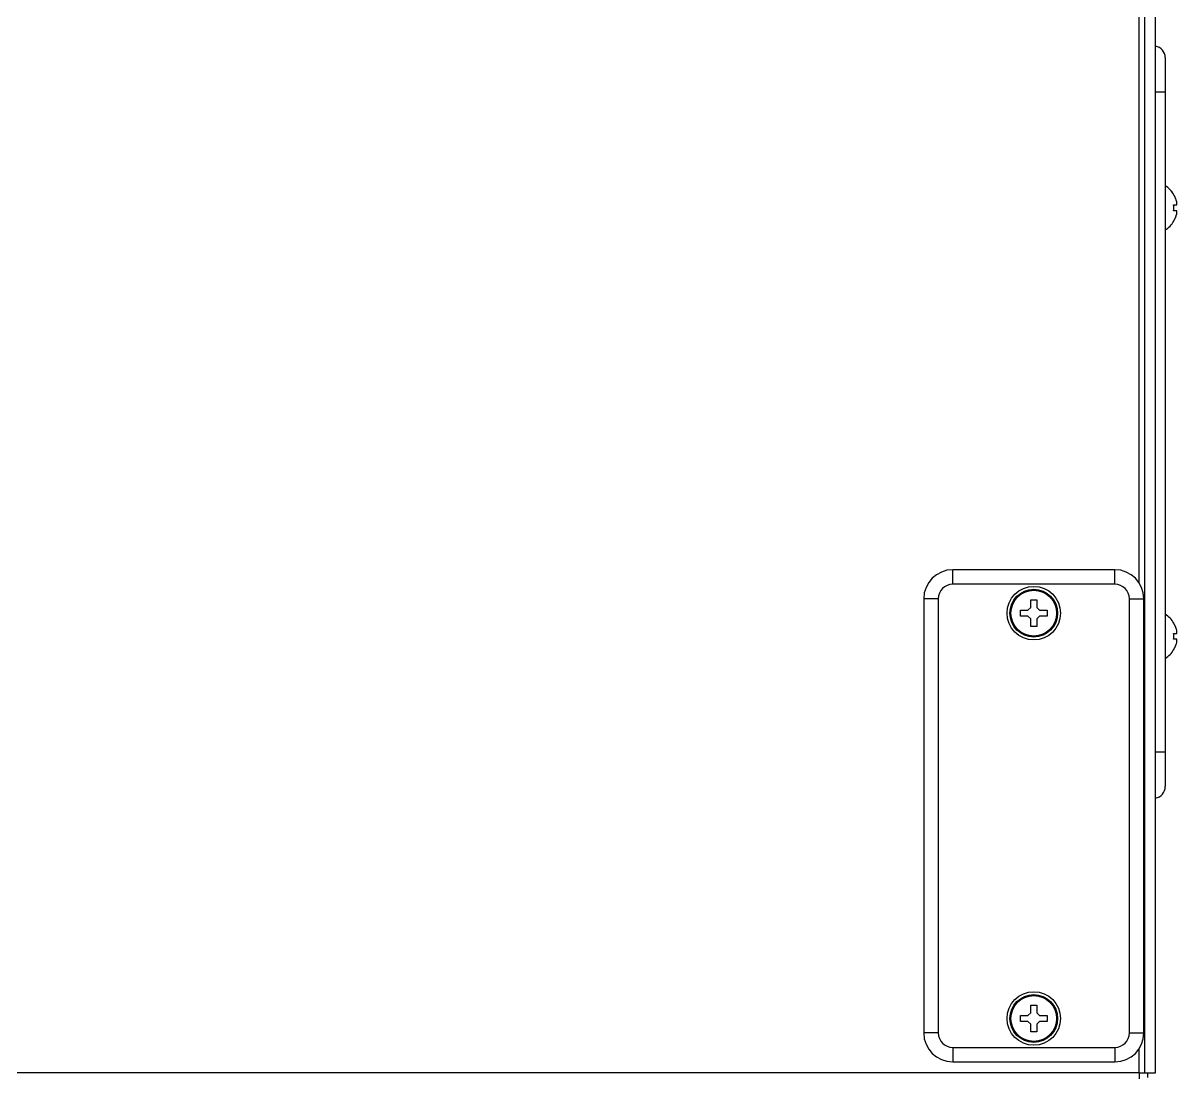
# Model space of a CAD drawing. Header units: millimetres. Extents: x -1538 to 3410, y -1646 to 2016.
# Drawn here: x 454.3 to 653.5, y -1516.9 to -1335.5 of the extents above; entities that cross this region are included whole.
import ezdxf

# ---------------------------------------------------------------- set-up
doc = ezdxf.new("R2010")
doc.units = ezdxf.units.MM
doc.header["$LTSCALE"] = 23.1
doc.layers.get('0').update_dxf_attribs({"linetype": 'CONTINUOUS'})

msp = doc.modelspace()

# ---------------------------------------------------------------- linework, layer by layer
at = {"linetype": 'Continuous'}
for p, q in [((647.03, -1432.26), (647.03, -755.66)), ((648.03, -1516.86), (648.03, -755.66)), ((649.83, -1516.86), (649.83, -755.66)), ((651.53, -1341.52), (651.53, -1467.41)), ((651.53, -1347.46), (649.83, -1347.46)), ((652.98, -1365.16), (653.01, -1365.16)), ((652.98, -1366.96), (653.53, -1366.96)), ((653.53, -1367.96), (652.98, -1367.96)), ((653.01, -1369.76), (652.98, -1369.76)), ((642.83, -1429.96), (614.83, -1429.96)), ((642.83, -1429.96), (614.83, -1429.96)), ((614.83, -1432.46), (614.83, -1429.96)), ((642.83, -1432.46), (642.83, -1429.96)), ((642.83, -1432.46), (614.83, -1432.46)), ((612.33, -1434.96), (609.83, -1434.96)), ((609.83, -1434.96), (609.83, -1509.96)), ((609.84, -1434.96), (609.84, -1509.96)), ((612.33, -1434.96), (612.33, -1509.96)), ((628.33, -1435.16), (629.33, -1435.16)), ((628.33, -1436.46), (628.33, -1435.16)), ((629.33, -1435.16), (629.33, -1436.46)), ((645.33, -1434.96), (647.83, -1434.96)), ((645.33, -1509.96), (645.33, -1434.96)), ((647.83, -1509.96), (647.83, -1434.96)), ((647.83, -1509.96), (647.83, -1434.96)), ((626.53, -1436.96), (627.83, -1436.96)), ((626.53, -1437.96), (626.53, -1436.96)), ((627.83, -1437.96), (626.53, -1437.96)), ((627.83, -1436.96), (628.33, -1436.46)), ((628.33, -1438.46), (627.83, -1437.96)), ((629.33, -1436.46), (629.83, -1436.96)), ((629.83, -1437.96), (629.33, -1438.46)), ((629.83, -1436.96), (631.13, -1436.96)), ((631.13, -1437.96), (629.83, -1437.96)), ((631.13, -1436.96), (631.13, -1437.96)), ((628.33, -1439.76), (628.33, -1438.46)), ((629.33, -1439.76), (628.33, -1439.76)), ((629.33, -1438.46), (629.33, -1439.76)), ((652.98, -1439.16), (653.01, -1439.16)), ((652.98, -1440.96), (653.53, -1440.96)), ((653.53, -1441.96), (652.98, -1441.96)), ((653.01, -1443.76), (652.98, -1443.76)), ((651.53, -1461.46), (649.83, -1461.46)), ((628.33, -1505.16), (629.33, -1505.16)), ((628.33, -1506.46), (628.33, -1505.16)), ((629.33, -1505.16), (629.33, -1506.46)), ((626.53, -1506.96), (627.83, -1506.96)), ((626.53, -1507.96), (626.53, -1506.96)), ((627.83, -1507.96), (626.53, -1507.96)), ((627.83, -1506.96), (628.33, -1506.46)), ((628.33, -1508.46), (627.83, -1507.96)), ((629.33, -1506.46), (629.83, -1506.96)), ((629.83, -1507.96), (629.33, -1508.46)), ((629.83, -1506.96), (631.13, -1506.96)), ((631.13, -1507.96), (629.83, -1507.96)), ((631.13, -1506.96), (631.13, -1507.96)), ((612.33, -1509.96), (609.83, -1509.96)), ((628.33, -1509.76), (628.33, -1508.46)), ((629.33, -1509.76), (628.33, -1509.76)), ((629.33, -1508.46), (629.33, -1509.76)), ((645.33, -1509.96), (647.83, -1509.96)), ((614.83, -1512.46), (642.83, -1512.46)), ((614.83, -1512.46), (614.83, -1514.96)), ((642.83, -1512.46), (642.83, -1514.96)), ((647.03, -1516.86), (647.03, -1512.66)), ((614.83, -1514.96), (642.83, -1514.96)), ((614.83, -1514.96), (642.83, -1514.96)), ((647.03, -1516.86), (-171.77, -1516.86)), ((647.03, -1516.86), (649.83, -1516.86)), ((647.03, -1516.86), (647.03, -1518.66)), ((648.53, -1517.66), (648.53, -1516.86))]:
    msp.add_line(p, q, dxfattribs=at)
for centre, radius in [((628.83, -1437.46), 4.62), ((628.83, -1437.46), 4.12), ((628.83, -1437.46), 4), ((628.83, -1437.46), 3.95), ((628.83, -1507.46), 4.62), ((628.83, -1507.46), 4.12), ((628.83, -1507.46), 4), ((628.83, -1507.46), 3.95)]:
    msp.add_circle(centre, radius, dxfattribs=at)
for centre, radius, start, end in [((649.53, -1341.52), 2, 0, 81.2635), ((648.91, -1367.66), 4.8, 31.3727, 56.7752), ((648.91, -1367.66), 4.8, 31.3727, 56.7141), ((648.93, -1367.65), 4.75, 28.9687, 31.5341), ((648.93, -1367.65), 4.75, 28.0074, 28.9684), ((648.93, -1367.65), 4.75, 26.6813, 28.0074), ((648.94, -1367.65), 4.74, 25.5402, 26.6812), ((648.94, -1367.64), 4.74, 24.5722, 25.5402), ((648.94, -1367.64), 4.73, 23.3175, 24.5722), ((648.95, -1367.64), 4.73, 22.5474, 23.3174), ((648.96, -1367.64), 4.72, 21.0025, 22.5476), ((648.96, -1367.63), 4.72, 20.5181, 21.0023), ((648.97, -1367.63), 4.7, 18.4656, 20.5187), ((648.99, -1367.62), 4.68, 17.3773, 18.465), ((649.01, -1367.62), 4.67, 16.3949, 17.3772), ((649.04, -1367.61), 4.64, 14.3176, 16.3964), ((651.54, -1366.72), 2.01, 5.2585, 7.2741), ((651.56, -1366.72), 1.98, 4.6009, 5.2558), ((651.57, -1366.71), 1.97, 3.2167, 4.6016), ((651.58, -1366.71), 1.96, 2.3765, 3.2159), ((651.59, -1366.71), 1.95, 1.1545, 2.3767), ((651.59, -1366.71), 1.95, 0.1995, 1.1541), ((651.6, -1366.71), 1.95, 359.0741, 0.1995), ((649.23, -1367.46), 3.78, 352.3953, 7.6047), ((648.99, -1367.3), 4.68, 341.535, 342.6227), ((649.01, -1367.31), 4.67, 342.6228, 343.6051), ((649.04, -1367.32), 4.64, 343.6036, 345.6824), ((651.54, -1366.71), 2.01, 352.7256, 354.8598), ((651.54, -1368.22), 2.01, 5.1401, 7.2744), ((651.54, -1368.21), 2.01, 352.7259, 354.7415), ((651.59, -1366.71), 1.95, 358.0037, 359.0738), ((651.59, -1366.71), 1.96, 356.9771, 358.0037), ((651.58, -1366.71), 1.97, 355.714, 356.9766), ((651.56, -1366.71), 1.98, 354.8627, 355.7144), ((651.56, -1368.22), 1.98, 4.2856, 5.1372), ((651.58, -1368.21), 1.97, 3.0233, 4.286), ((651.59, -1368.21), 1.96, 1.9964, 3.0228), ((651.59, -1368.21), 1.95, 0.9261, 1.9964), ((651.59, -1368.21), 1.96, 357.6234, 358.8455), ((651.58, -1368.21), 1.96, 356.7841, 357.6235), ((651.57, -1368.21), 1.97, 355.3984, 356.7833), ((651.56, -1368.21), 1.98, 354.7442, 355.3991), ((651.6, -1368.21), 1.95, 358.8459, 0.9258), ((648.91, -1367.26), 4.8, 303.2248, 328.6273), ((648.91, -1367.26), 4.8, 303.2859, 328.6273), ((648.93, -1367.28), 4.75, 328.4659, 331.0313), ((648.93, -1367.28), 4.75, 331.0316, 331.9926), ((648.93, -1367.28), 4.75, 331.9926, 333.3187), ((648.94, -1367.28), 4.74, 333.3188, 334.4598), ((648.94, -1367.28), 4.74, 334.4598, 335.4278), ((648.94, -1367.29), 4.73, 335.4278, 336.6825), ((648.95, -1367.29), 4.73, 336.6826, 337.4526), ((648.96, -1367.29), 4.72, 337.4524, 338.9975), ((648.96, -1367.29), 4.72, 338.9977, 339.4819), ((648.97, -1367.3), 4.7, 339.4813, 341.5344), ((614.83, -1434.96), 5, 90, 180), ((614.83, -1434.96), 5, 90, 180), ((642.83, -1434.96), 5, 0, 90), ((642.83, -1434.96), 5, 0, 90), ((614.83, -1434.96), 2.5, 90, 180), ((642.83, -1434.96), 2.5, 0, 90), ((648.91, -1441.66), 4.8, 31.3727, 56.7752), ((648.91, -1441.66), 4.8, 31.3727, 56.7141), ((648.93, -1441.65), 4.75, 28.9687, 31.5341), ((648.93, -1441.65), 4.75, 28.0074, 28.9684), ((648.93, -1441.65), 4.75, 26.6813, 28.0074), ((648.94, -1441.65), 4.74, 25.5402, 26.6812), ((648.94, -1441.64), 4.74, 24.5722, 25.5402), ((648.94, -1441.64), 4.73, 23.3175, 24.5722), ((648.95, -1441.64), 4.73, 22.5474, 23.3174), ((648.96, -1441.64), 4.72, 21.0025, 22.5476), ((648.96, -1441.63), 4.72, 20.5181, 21.0023), ((648.97, -1441.63), 4.7, 18.4656, 20.5187), ((648.99, -1441.62), 4.68, 17.3773, 18.465), ((649.01, -1441.62), 4.67, 16.3949, 17.3772), ((649.04, -1441.61), 4.64, 14.3176, 16.3964), ((649.23, -1441.46), 3.78, 352.3953, 7.6047), ((651.54, -1440.72), 2.01, 5.2585, 7.2741), ((651.54, -1440.71), 2.01, 352.7256, 354.8598), ((651.54, -1442.22), 2.01, 5.1401, 7.2744), ((651.54, -1442.21), 2.01, 352.7259, 354.7415), ((651.56, -1440.72), 1.98, 4.6009, 5.2558), ((651.57, -1440.71), 1.97, 3.2167, 4.6016), ((651.58, -1440.71), 1.96, 2.3765, 3.2159), ((651.59, -1440.71), 1.95, 1.1545, 2.3767), ((651.59, -1440.71), 1.95, 358.0037, 359.0738), ((651.59, -1440.71), 1.96, 356.9771, 358.0037), ((651.58, -1440.71), 1.97, 355.714, 356.9766), ((651.56, -1440.71), 1.98, 354.8627, 355.7144), ((651.56, -1442.22), 1.98, 4.2856, 5.1372), ((651.58, -1442.21), 1.97, 3.0233, 4.286), ((651.59, -1442.21), 1.96, 1.9964, 3.0228), ((651.59, -1442.21), 1.95, 0.9261, 1.9964), ((651.59, -1442.21), 1.96, 357.6234, 358.8455), ((651.58, -1442.21), 1.96, 356.7841, 357.6235), ((651.57, -1442.21), 1.97, 355.3984, 356.7833), ((651.56, -1442.21), 1.98, 354.7442, 355.3991), ((651.59, -1440.71), 1.95, 0.1995, 1.1541), ((651.6, -1440.71), 1.95, 359.0741, 0.1995), ((651.6, -1442.21), 1.95, 358.8459, 0.9258), ((648.91, -1441.26), 4.8, 303.2248, 328.6273), ((648.91, -1441.26), 4.8, 303.2859, 328.6273), ((648.93, -1441.28), 4.75, 328.4659, 331.0313), ((648.93, -1441.28), 4.75, 331.0316, 331.9926), ((648.93, -1441.28), 4.75, 331.9926, 333.3187), ((648.94, -1441.28), 4.74, 333.3188, 334.4598), ((648.94, -1441.28), 4.74, 334.4598, 335.4278), ((648.94, -1441.29), 4.73, 335.4278, 336.6825), ((648.95, -1441.29), 4.73, 336.6826, 337.4526), ((648.96, -1441.29), 4.72, 337.4524, 338.9975), ((648.96, -1441.29), 4.72, 338.9977, 339.4819), ((648.97, -1441.3), 4.7, 339.4813, 341.5344), ((648.99, -1441.3), 4.68, 341.535, 342.6227), ((649.01, -1441.31), 4.67, 342.6228, 343.6051), ((649.04, -1441.32), 4.64, 343.6036, 345.6824), ((649.53, -1467.41), 2, 278.7365, 360), ((614.83, -1509.96), 5, 180, 270), ((614.83, -1509.96), 5, 180, 270), ((614.83, -1509.96), 2.5, 180, 270), ((642.83, -1509.96), 5, 270, 360), ((642.83, -1509.96), 5, 270, 360), ((642.83, -1509.96), 2.5, 270, 360)]:
    msp.add_arc(centre, radius, start, end, dxfattribs=at)

doc.saveas('drawing.dxf')
